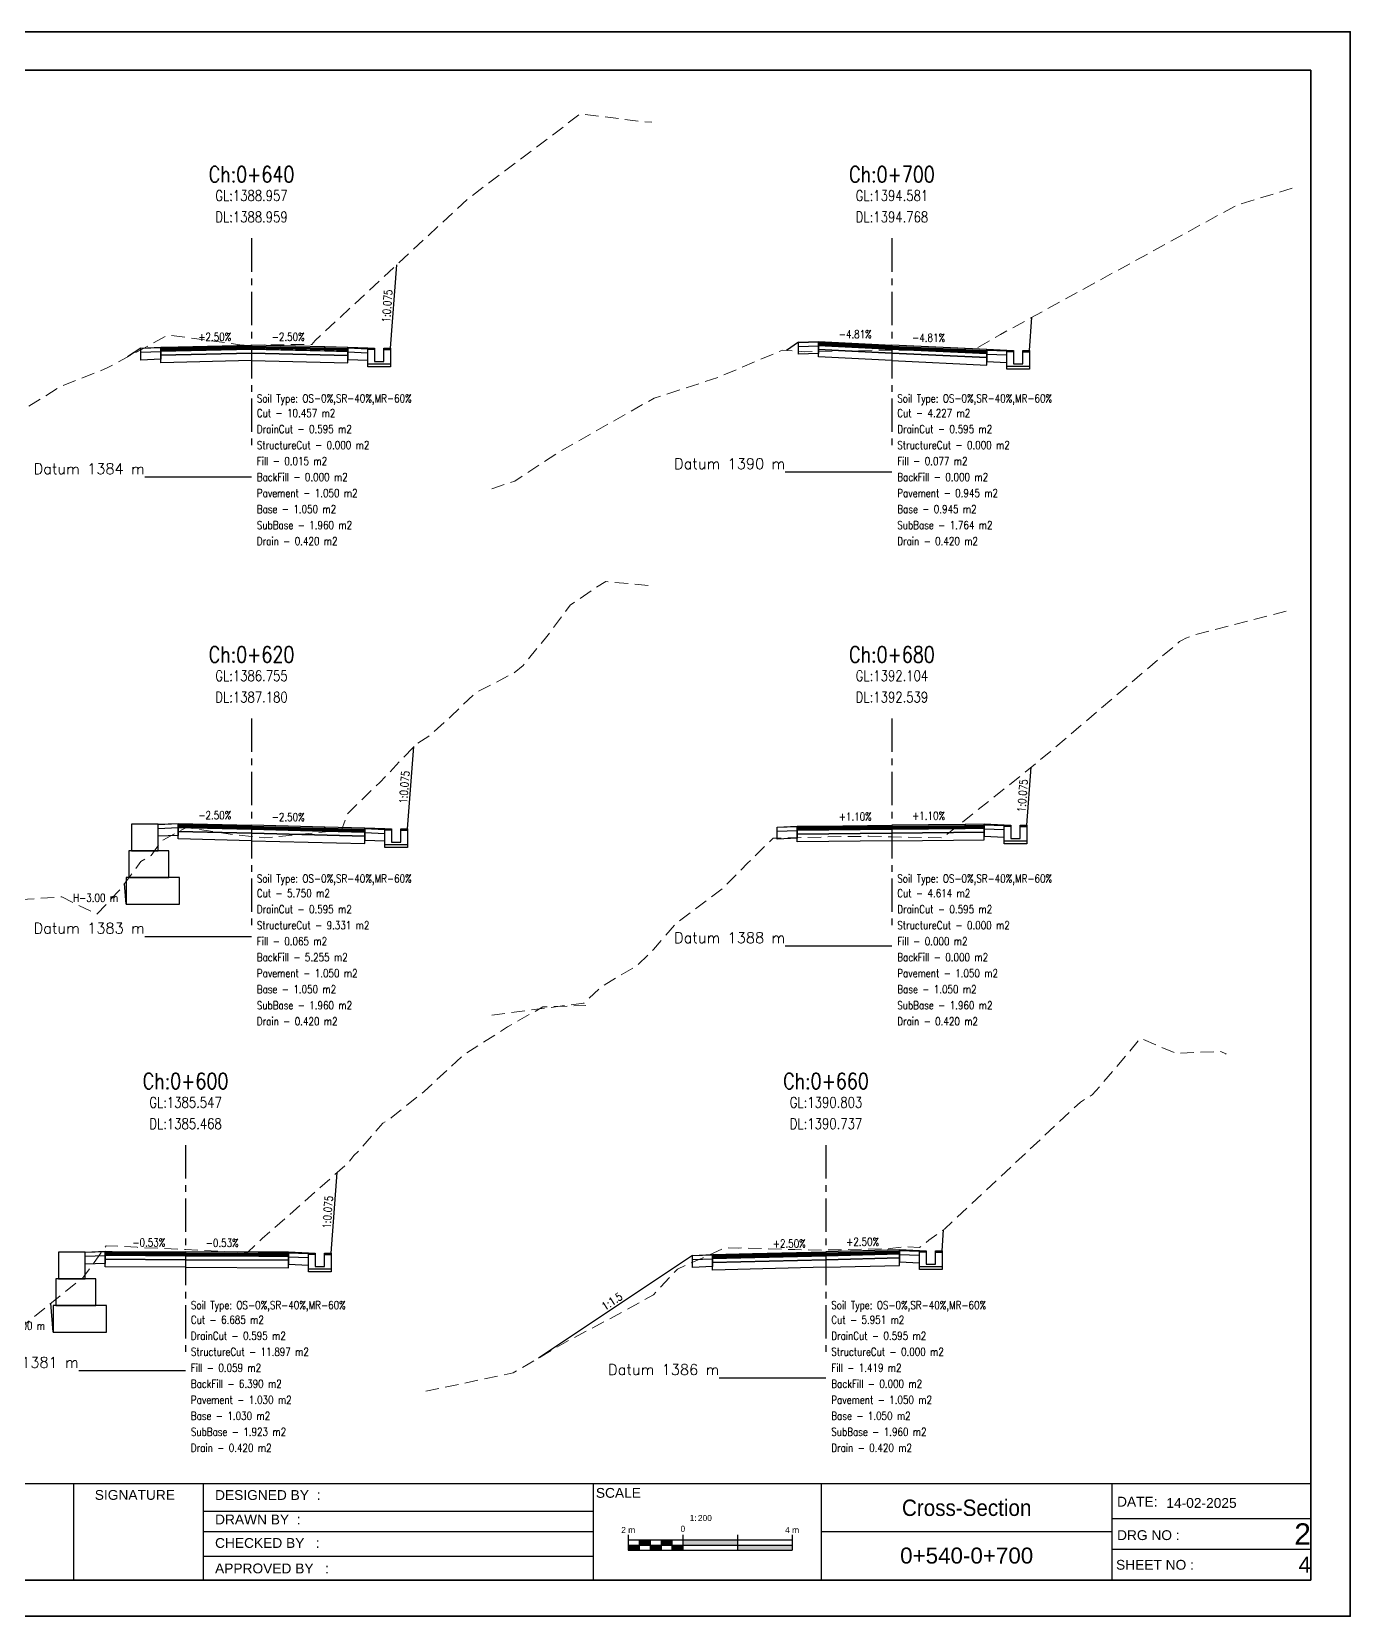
# Model space of a CAD drawing. Extents: x -19 to 1577, y -12 to 48.
# Drawn here: x 339.8 to 389.2, y -11.7 to 47.7 of the extents above; entities that cross this region are included whole.
import ezdxf
from ezdxf.enums import TextEntityAlignment as Align

# ---------------------------------------------------------------- set-up
doc = ezdxf.new("R2010")
doc.units = 0
doc.header["$MEASUREMENT"] = 0
doc.linetypes.add('Center', pattern=[2, 1.25, -0.25, 0.25, -0.25])
doc.linetypes.add('Dashed', pattern=[0.75, 0.5, -0.25])
for name, color, linetype in [('BackFill-Area', 7, 'Continuous'), ('Base', 6, 'Continuous'), ('Base-Area', 7, 'Continuous'), ('Cut-Area', 7, 'Continuous'), ('CutFillLine', 4, 'Continuous'), ('Drain', 3, 'Continuous'), ('Drain-Area', 7, 'Continuous'), ('DrainCut-Area', 7, 'Continuous'), ('ExtraWideningLayers', 7, 'Continuous'), ('Fill-Area', 7, 'Continuous'), ('Frame', 7, 'Continuous'), ('GabionRetainingWall', 140, 'Continuous'), ('Height', 7, 'Continuous'), ('L_CF_Slope', 7, 'Continuous'), ('L_Slope', 7, 'Continuous'), ('Pavement-Area', 7, 'Continuous'), ('PavementLayers', 1, 'Continuous'), ('R_CF_Slope', 7, 'Continuous'), ('R_Slope', 7, 'Continuous'), ('Shoulder', 2, 'Continuous'), ('Soil Type', 7, 'Continuous'), ('StructureCut-Area', 7, 'Continuous'), ('SubBase', 7, 'Continuous'), ('SubBase-Area', 7, 'Continuous')]:
    doc.layers.add(name, color=color, linetype=linetype)
for name, color, linetype, lineweight in [('CenterLine', 5, 'Center', 25), ('ChainageTxt', 7, 'Continuous', 25), ('DatumLabel', 1, 'Continuous', 25), ('DLTxt', 1, 'Continuous', 25), ('GL', 104, 'Dashed', 18), ('GLTxt', 3, 'Continuous', 25)]:
    doc.layers.add(name, color=color, linetype=linetype, lineweight=lineweight)
doc.styles.add('ARIAL', font='arial.ttf')
doc.styles.get("Standard").update_dxf_attribs({"font": 'simplex.shx'})

# ---------------------------------------------------------------- blocks, each defined once
blk = doc.blocks.new('SheetA3-1')
at = {"layer": 'Frame', "color": 6, "linetype": 'Continuous', "lineweight": 35}
for p, q in [((397, 0), (0, 0)), ((397, -283), (397, 0)), ((0, -283), (397, -283))]:
    blk.add_line(p, q, dxfattribs=at)
at = {"layer": 'Frame', "linetype": 'Continuous', "lineweight": 30}
for p, q in [((397, -264.94), (0, -264.94)), ((165.2, -282.86), (165.2, -264.94)), ((189.51, -282.86), (189.51, -264.94)), ((262.53, -264.94), (262.53, -282.86)), ((305.32, -282.86), (305.32, -264.94)), ((359.69, -264.94), (359.69, -282.86)), ((189.51, -270.06), (262.53, -270.06)), ((359.69, -271.47), (397, -271.47)), ((189.51, -273.9), (262.53, -273.9)), ((305.32, -273.9), (359.69, -273.9)), ((189.51, -278.48), (262.53, -278.48)), ((359.69, -277.21), (397, -277.21))]:
    blk.add_line(p, q, dxfattribs=at)
at = {"layer": 'Frame', "color": 7, "linetype": 'Continuous'}
for p, q in [((269.08, -274.49), (269.08, -277.35)), ((299.8, -275.51), (269.08, -275.51)), ((271.13, -275.51), (271.13, -277.35)), ((273.18, -275.51), (273.18, -277.35)), ((275.23, -275.51), (275.23, -277.35)), ((277.28, -275.51), (277.28, -277.35)), ((279.32, -274.49), (279.32, -277.35)), ((289.56, -274.49), (289.56, -277.35)), ((299.8, -274.49), (299.8, -277.35)), ((269.08, -276.43), (299.8, -276.43)), ((269.08, -277.35), (299.8, -277.35))]:
    blk.add_line(p, q, dxfattribs=at)
at = {"layer": 'Frame', "color": 6, "linetype": 'Continuous', "lineweight": 35}
blk.add_lwpolyline([(-15.62, -289.77), (404.38, -289.77), (404.38, 7.23), (-15.62, 7.23)], close=True, dxfattribs=at)
at = {"layer": 'Frame', "color": 7, "linetype": 'Continuous'}
for points in [[(271.13, -275.51), (271.13, -276.43), (273.18, -275.51), (273.18, -276.43)], [(275.23, -276.43), (275.23, -275.51), (277.28, -276.43), (277.28, -275.51)], [(279.32, -276.43), (279.32, -275.51), (289.56, -276.43), (289.56, -275.51)], [(269.08, -276.43), (269.08, -277.35), (271.13, -276.43), (271.13, -277.35)], [(273.18, -276.43), (273.18, -277.35), (275.23, -276.43), (275.23, -277.35)], [(277.28, -276.43), (277.28, -277.35), (279.32, -276.43), (279.32, -277.35)], [(289.56, -276.43), (289.56, -277.35), (299.8, -276.43), (299.8, -277.35)]]:
    blk.add_solid(points, dxfattribs=at)
at = {"color": 1, "style": 'ARIAL'}
for tag, height, p in [('DWGNUM', 4, (397, -274.34)), ('SHEETNUM', 3, (397, -280.11))]:
    blk.add_attdef(tag, text='', height=height, dxfattribs=at).set_placement(p, align=Align.MIDDLE_RIGHT)
at = {"style": 'ARIAL'}
blk.add_attdef('CHRANGE', text='', height=3, dxfattribs=at).set_placement((332.51, -278.38), align=Align.MIDDLE_CENTER)
at = {"layer": 'Frame', "linetype": 'Continuous', "style": 'ARIAL'}
for s, height, p in [('SIGNATURE', 1.843, (169.13, -267.94)), ('DESIGNED BY  :', 1.8429, (191.67, -267.96)), ('DRAWN BY  :', 1.8429, (191.67, -272.54)), ('CHECKED BY   :', 1.8429, (191.67, -276.95)), ('APPROVED BY   :', 1.8429, (191.67, -281.72))]:
    blk.add_text(s, height=height, dxfattribs=at).set_placement(p)
blk.add_text('SCALE ', height=1.843, dxfattribs=at).set_placement((267.6, -267.56), align=Align.CENTER)
at = {"layer": 'Frame', "color": 7, "linetype": 'Continuous', "style": 'ARIAL'}
for s, height, p in [('DATE:', 1.843, (360.68, -269.21)), ('14-02-2025', 1.843, (369.92, -269.45)), ('DRG NO : ', 1.843, (360.68, -275.48)), ('SHEET NO : ', 1.8429, (360.49, -281.04))]:
    blk.add_text(s, height=height, dxfattribs=at).set_placement(p)
for s, height, p in [('0', 1.13, (279.32, -273.93)), ('1: ', 1.126, (281.48, -271.89))]:
    blk.add_text(s, height=height, dxfattribs=at).set_placement(p, align=Align.CENTER)
at = {"layer": 'Frame', "linetype": 'Continuous', "lineweight": 30, "style": 'ARIAL', "width": 0.9}
for tag, height, p in [('DWGNAME', 3.07, (332.51, -269.42)), ('KAPAN-JAGDOLROAD', 2.46, (110.77, -273.9))]:
    blk.add_attdef(tag, text='', height=height, dxfattribs=at).set_placement(p, align=Align.MIDDLE_CENTER)
at = {"layer": 'Frame', "color": 7, "linetype": 'Continuous', "style": 'ARIAL'}
for tag, p in [('V1', (269.08, -274.49)), ('V2', (299.8, -274.49))]:
    blk.add_attdef(tag, text='', height=1.13, dxfattribs=at).set_placement(p, align=Align.BOTTOM_CENTER)
blk.add_attdef('HSCALE', (282.14, -271.91), '', height=1.13, dxfattribs=at)

msp = doc.modelspace()

# ---------------------------------------------------------------- linework, layer by layer
at = {"layer": 'Base'}
for points in [[(348, 35.85), (348, 35.7), (344.605, 35.615), (344.605, 35.615), (344.605, 35.765), (348, 35.85)], [(348, 35.85), (348, 35.7), (351.605, 35.61), (351.605, 35.61), (351.605, 35.76), (348, 35.85)], [(372, 35.85), (372, 35.7), (369.25, 35.832), (369.25, 35.832), (369.25, 35.982), (372, 35.85)], [(372, 35.85), (372, 35.7), (375.55, 35.529), (375.55, 35.529), (375.55, 35.679), (372, 35.85)], [(348, 17.85), (348, 17.7), (345.25, 17.769), (345.25, 17.769), (345.25, 17.919), (348, 17.85)], [(348, 17.85), (348, 17.7), (352.25, 17.594), (352.25, 17.594), (352.25, 17.744), (348, 17.85)], [(372, 17.85), (372, 17.7), (368.454, 17.661), (368.454, 17.661), (368.454, 17.811), (372, 17.85)], [(372, 17.85), (372, 17.7), (375.454, 17.738), (375.454, 17.738), (375.454, 17.888), (372, 17.85)], [(345.528, 1.861), (345.528, 1.711), (342.514, 1.727), (342.514, 1.727), (342.514, 1.877), (345.528, 1.861)], [(345.528, 1.861), (345.528, 1.711), (349.382, 1.691), (349.382, 1.691), (349.382, 1.841), (345.528, 1.861)], [(369.528, 1.861), (369.528, 1.711), (365.278, 1.605), (365.278, 1.605), (365.278, 1.755), (369.528, 1.861)], [(369.528, 1.861), (369.528, 1.711), (372.278, 1.78), (372.278, 1.78), (372.278, 1.93), (369.528, 1.861)]]:
    msp.add_lwpolyline(points, dxfattribs=at)
at = {"layer": 'CenterLine'}
for p, q in [((348, 40), (348, 32)), ((372, 40), (372, 32)), ((348, 22), (348, 14)), ((372, 22), (372, 14)), ((345.528, 6.011), (345.528, -1.989)), ((369.528, 6.011), (369.528, -1.989))]:
    msp.add_line(p, q, dxfattribs=at)
at = {"layer": 'CutFillLine'}
for points in [[(353.205, 35.88), (353.44, 39.004)], [(377.15, 35.799), (377.243, 37.039)], [(343.855, 35.885), (343.358, 35.553)], [(368.5, 36.102), (368.046, 35.799)], [(353.85, 17.864), (354.081, 20.946)], [(377.054, 18.008), (377.216, 20.171)], [(343.3, 15.039), (343.242, 15.817)], [(350.982, 1.961), (351.209, 4.985)], [(373.878, 2.05), (373.937, 2.838)], [(364.528, 1.875), (358.756, -1.973)], [(340.564, -1.003), (340.483, 0.08)]]:
    msp.add_lwpolyline(points, dxfattribs=at)
at = {"layer": 'DatumLabel'}
for p, q in [((348, 31.041), (344, 31.041)), ((372, 31.232), (368, 31.232)), ((348, 13.82), (344, 13.82)), ((372, 13.461), (368, 13.461)), ((345.528, -2.456), (341.528, -2.456)), ((369.528, -2.726), (365.528, -2.726))]:
    msp.add_line(p, q, dxfattribs=at)
at = {"layer": 'Drain'}
for points in [[(352.355, 35.88), (352.605, 35.88), (352.605, 35.83), (352.605, 35.38), (352.955, 35.38), (352.955, 35.83), (352.955, 35.88), (353.205, 35.88), (353.205, 35.83), (353.205, 35.38), (353.205, 35.28), (353.205, 35.18), (352.355, 35.18), (352.355, 35.28), (352.355, 35.38), (352.355, 35.83), (352.355, 35.88)], [(352.605, 35.83), (352.355, 35.83)], [(352.955, 35.83), (353.205, 35.83)], [(376.3, 35.799), (376.55, 35.799), (376.55, 35.749), (376.55, 35.299), (376.9, 35.299), (376.9, 35.749), (376.9, 35.799), (377.15, 35.799), (377.15, 35.749), (377.15, 35.299), (377.15, 35.199), (377.15, 35.099), (376.3, 35.099), (376.3, 35.199), (376.3, 35.299), (376.3, 35.749), (376.3, 35.799)], [(376.55, 35.749), (376.3, 35.749)], [(376.9, 35.749), (377.15, 35.749)], [(353.205, 35.28), (352.355, 35.28)], [(377.15, 35.199), (376.3, 35.199)], [(353, 17.864), (353.25, 17.864), (353.25, 17.814), (353.25, 17.364), (353.6, 17.364), (353.6, 17.814), (353.6, 17.864), (353.85, 17.864), (353.85, 17.814), (353.85, 17.364), (353.85, 17.264), (353.85, 17.164), (353, 17.164), (353, 17.264), (353, 17.364), (353, 17.814), (353, 17.864)], [(376.204, 18.008), (376.454, 18.008), (376.454, 17.958), (376.454, 17.508), (376.804, 17.508), (376.804, 17.958), (376.804, 18.008), (377.054, 18.008), (377.054, 17.958), (377.054, 17.508), (377.054, 17.408), (377.054, 17.308), (376.204, 17.308), (376.204, 17.408), (376.204, 17.508), (376.204, 17.958), (376.204, 18.008)], [(376.454, 17.958), (376.204, 17.958)], [(376.804, 17.958), (377.054, 17.958)], [(353.25, 17.814), (353, 17.814)], [(353.85, 17.264), (353, 17.264)], [(353.6, 17.814), (353.85, 17.814)], [(377.054, 17.408), (376.204, 17.408)], [(350.132, 1.961), (350.382, 1.961), (350.382, 1.911), (350.382, 1.461), (350.732, 1.461), (350.732, 1.911), (350.732, 1.961), (350.982, 1.961), (350.982, 1.911), (350.982, 1.461), (350.982, 1.361), (350.982, 1.261), (350.132, 1.261), (350.132, 1.361), (350.132, 1.461), (350.132, 1.911), (350.132, 1.961)], [(350.382, 1.911), (350.132, 1.911)], [(350.732, 1.911), (350.982, 1.911)], [(373.028, 2.05), (373.278, 2.05), (373.278, 2), (373.278, 1.55), (373.628, 1.55), (373.628, 2), (373.628, 2.05), (373.878, 2.05), (373.878, 2), (373.878, 1.55), (373.878, 1.45), (373.878, 1.35), (373.028, 1.35), (373.028, 1.45), (373.028, 1.55), (373.028, 2), (373.028, 2.05)], [(373.278, 2), (373.028, 2)], [(373.628, 2), (373.878, 2)], [(350.982, 1.361), (350.132, 1.361)], [(373.878, 1.45), (373.028, 1.45)]]:
    msp.add_lwpolyline(points, dxfattribs=at)
at = {"layer": 'ExtraWideningLayers'}
for points in [[(345.25, 35.931), (345.25, 35.881), (344.605, 35.865), (344.605, 35.865), (344.605, 35.915), (345.25, 35.931)], [(345.25, 35.881), (345.25, 35.831), (344.605, 35.815), (344.605, 35.815), (344.605, 35.865), (345.25, 35.881)], [(345.25, 35.831), (345.25, 35.781), (344.605, 35.765), (344.605, 35.765), (344.605, 35.815), (345.25, 35.831)], [(350.75, 35.931), (350.75, 35.881), (351.605, 35.86), (351.605, 35.86), (351.605, 35.91), (350.75, 35.931)], [(350.75, 35.881), (350.75, 35.831), (351.605, 35.81), (351.605, 35.81), (351.605, 35.86), (350.75, 35.881)], [(350.75, 35.831), (350.75, 35.781), (351.605, 35.76), (351.605, 35.76), (351.605, 35.81), (350.75, 35.831)], [(374.75, 35.868), (374.75, 35.818), (375.55, 35.779), (375.55, 35.779), (375.55, 35.829), (374.75, 35.868)], [(374.75, 35.818), (374.75, 35.768), (375.55, 35.729), (375.55, 35.729), (375.55, 35.779), (374.75, 35.818)], [(374.75, 35.768), (374.75, 35.718), (375.55, 35.679), (375.55, 35.679), (375.55, 35.729), (374.75, 35.768)], [(350.75, 17.931), (350.75, 17.881), (352.25, 17.844), (352.25, 17.844), (352.25, 17.894), (350.75, 17.931)], [(350.75, 17.881), (350.75, 17.831), (352.25, 17.794), (352.25, 17.794), (352.25, 17.844), (350.75, 17.881)], [(350.75, 17.831), (350.75, 17.781), (352.25, 17.744), (352.25, 17.744), (352.25, 17.794), (350.75, 17.831)], [(369.25, 17.97), (369.25, 17.92), (368.454, 17.911), (368.454, 17.911), (368.454, 17.961), (369.25, 17.97)], [(369.25, 17.92), (369.25, 17.87), (368.454, 17.861), (368.454, 17.861), (368.454, 17.911), (369.25, 17.92)], [(369.25, 17.87), (369.25, 17.82), (368.454, 17.811), (368.454, 17.811), (368.454, 17.861), (369.25, 17.87)], [(374.75, 18.03), (374.75, 17.98), (375.454, 17.988), (375.454, 17.988), (375.454, 18.038), (374.75, 18.03)], [(374.75, 17.98), (374.75, 17.93), (375.454, 17.938), (375.454, 17.938), (375.454, 17.988), (374.75, 17.98)], [(374.75, 17.93), (374.75, 17.88), (375.454, 17.888), (375.454, 17.888), (375.454, 17.938), (374.75, 17.93)], [(342.778, 2.026), (342.778, 1.976), (342.514, 1.977), (342.514, 1.977), (342.514, 2.027), (342.778, 2.026)], [(342.778, 1.976), (342.778, 1.926), (342.514, 1.927), (342.514, 1.927), (342.514, 1.977), (342.778, 1.976)], [(342.778, 1.926), (342.778, 1.876), (342.514, 1.877), (342.514, 1.877), (342.514, 1.927), (342.778, 1.926)], [(348.278, 1.997), (348.278, 1.947), (349.382, 1.941), (349.382, 1.941), (349.382, 1.991), (348.278, 1.997)], [(348.278, 1.947), (348.278, 1.897), (349.382, 1.891), (349.382, 1.891), (349.382, 1.941), (348.278, 1.947)], [(348.278, 1.897), (348.278, 1.847), (349.382, 1.841), (349.382, 1.841), (349.382, 1.891), (348.278, 1.897)], [(366.778, 1.942), (366.778, 1.892), (365.278, 1.855), (365.278, 1.855), (365.278, 1.905), (366.778, 1.942)], [(366.778, 1.892), (366.778, 1.842), (365.278, 1.805), (365.278, 1.805), (365.278, 1.855), (366.778, 1.892)], [(366.778, 1.842), (366.778, 1.792), (365.278, 1.755), (365.278, 1.755), (365.278, 1.805), (366.778, 1.842)]]:
    msp.add_lwpolyline(points, dxfattribs=at)
at = {"layer": 'GabionRetainingWall'}
for points in [[(344.5, 18.039), (343.5, 18.039), (343.5, 17.039), (344.5, 17.039), (344.5, 18.039)], [(344.9, 17.039), (343.4, 17.039), (343.4, 16.039), (344.9, 16.039), (344.9, 17.039)], [(345.3, 16.039), (343.3, 16.039), (343.3, 15.039), (345.3, 15.039), (345.3, 16.039)], [(341.764, 1.997), (340.764, 1.997), (340.764, 0.997), (341.764, 0.997), (341.764, 1.997)], [(342.164, 0.997), (340.664, 0.997), (340.664, -0.003), (342.164, -0.003), (342.164, 0.997)], [(342.564, -0.003), (340.564, -0.003), (340.564, -1.003), (342.564, -1.003), (342.564, -0.003)]]:
    msp.add_lwpolyline(points, dxfattribs=at)
at = {"layer": 'GL', "flags": 128}
for points in [[(333, 30.51), (334.783, 30.755), (338.63, 33.066), (340.873, 34.458), (342.596, 35.141), (344.872, 36.373), (347.649, 36), (347.684, 35.996), (347.708, 35.996), (348, 35.999), (350.259, 36.022), (350.384, 36.168), (356.101, 41.475), (360.325, 44.665), (362.74, 44.365), (363, 44.35)], [(357, 30.608), (357.87, 30.902), (359.559, 32.015), (363.087, 34.009), (364.224, 34.372), (365.494, 34.794), (367.903, 35.81), (368.741, 35.747), (371.583, 35.813), (372, 35.813), (374.421, 35.808), (375.009, 35.777), (375.826, 36.26), (376.073, 36.398), (384.928, 41.247), (387, 41.874)], [(333, 14.449), (335.045, 13.866), (337.307, 15.076), (340.886, 15.312), (342.207, 14.665), (343.086, 15.609), (343.849, 16.634), (344.235, 16.867), (344.638, 17.425), (345.557, 17.918), (347.414, 17.633), (348, 17.575), (348.473, 17.529), (349.16, 17.585), (351.371, 17.817), (351.601, 18.431), (352.804, 19.606), (353.038, 19.844), (354.168, 21.037), (354.641, 21.335), (355.465, 22.073), (356.393, 22.958), (357.817, 23.698), (358.179, 23.988), (359.066, 25.075), (359.94, 26.248), (360.869, 26.881), (361.278, 27.135), (363, 26.975)], [(357, 10.884), (360.455, 11.331), (361.151, 11.976), (362.418, 12.714), (363.058, 13.338), (363.921, 14.334), (365.682, 15.649), (366.588, 16.572), (367.546, 17.51), (370.339, 17.578), (371.128, 17.584), (372, 17.565), (373.906, 17.524), (377.523, 20.416), (382.779, 24.883), (382.873, 24.942), (383.018, 25.006), (383.307, 25.128), (387, 26.078)], [(332.519, -1.739), (336.542, -2.798), (338.331, -1.661), (341.595, 0.979), (341.637, 1.007), (341.682, 1.029), (341.711, 1.079), (342.558, 2.238), (343.712, 2.177), (345.528, 2.091), (347.241, 2.009), (347.86, 1.99), (348.402, 2.505), (351.622, 5.349), (351.721, 5.465), (351.838, 5.614), (352.001, 5.773), (352.924, 6.83), (353.246, 7.041), (354.473, 8.024), (355.946, 9.387), (357.592, 10.44), (358.923, 11.191), (360.528, 11.236)], [(354.528, -3.216), (357.802, -2.531), (358.821, -1.935), (359.617, -1.461), (361.898, -0.249), (363.06, 0.402), (363.964, 1.364), (364.918, 1.785), (365.741, 2.159), (366.232, 2.144), (366.383, 2.156), (368.359, 2.091), (369.37, 2.074), (369.528, 2.077), (371.939, 2.128), (372.551, 2.204), (373.031, 2.166), (373.388, 2.449), (373.974, 2.864), (378.69, 7.273), (379.062, 7.616), (379.502, 7.892), (379.827, 8.25), (381.317, 10.017), (382.619, 9.454), (384.322, 9.516), (384.516, 9.426), (384.528, 9.42)]]:
    msp.add_lwpolyline(points, dxfattribs=at)
at = {"layer": 'PavementLayers'}
for points in [[(348, 36), (348, 35.95), (345.25, 35.881), (345.25, 35.881), (345.25, 35.931), (348, 36)], [(348, 35.95), (348, 35.9), (345.25, 35.831), (345.25, 35.831), (345.25, 35.881), (348, 35.95)], [(348, 35.9), (348, 35.85), (345.25, 35.781), (345.25, 35.781), (345.25, 35.831), (348, 35.9)], [(348, 36), (348, 35.95), (350.75, 35.881), (350.75, 35.881), (350.75, 35.931), (348, 36)], [(348, 35.95), (348, 35.9), (350.75, 35.831), (350.75, 35.831), (350.75, 35.881), (348, 35.95)], [(348, 35.9), (348, 35.85), (350.75, 35.781), (350.75, 35.781), (350.75, 35.831), (348, 35.9)], [(372, 36), (372, 35.95), (369.25, 36.082), (369.25, 36.082), (369.25, 36.132), (372, 36)], [(372, 35.95), (372, 35.9), (369.25, 36.032), (369.25, 36.032), (369.25, 36.082), (372, 35.95)], [(372, 35.9), (372, 35.85), (369.25, 35.982), (369.25, 35.982), (369.25, 36.032), (372, 35.9)], [(372, 36), (372, 35.95), (374.75, 35.818), (374.75, 35.818), (374.75, 35.868), (372, 36)], [(372, 35.95), (372, 35.9), (374.75, 35.768), (374.75, 35.768), (374.75, 35.818), (372, 35.95)], [(372, 35.9), (372, 35.85), (374.75, 35.718), (374.75, 35.718), (374.75, 35.768), (372, 35.9)], [(348, 18), (348, 17.95), (345.25, 18.019), (345.25, 18.019), (345.25, 18.069), (348, 18)], [(348, 17.95), (348, 17.9), (345.25, 17.969), (345.25, 17.969), (345.25, 18.019), (348, 17.95)], [(348, 17.9), (348, 17.85), (345.25, 17.919), (345.25, 17.919), (345.25, 17.969), (348, 17.9)], [(348, 18), (348, 17.95), (350.75, 17.881), (350.75, 17.881), (350.75, 17.931), (348, 18)], [(348, 17.95), (348, 17.9), (350.75, 17.831), (350.75, 17.831), (350.75, 17.881), (348, 17.95)], [(348, 17.9), (348, 17.85), (350.75, 17.781), (350.75, 17.781), (350.75, 17.831), (348, 17.9)], [(372, 18), (372, 17.95), (369.25, 17.92), (369.25, 17.92), (369.25, 17.97), (372, 18)], [(372, 17.95), (372, 17.9), (369.25, 17.87), (369.25, 17.87), (369.25, 17.92), (372, 17.95)], [(372, 17.9), (372, 17.85), (369.25, 17.82), (369.25, 17.82), (369.25, 17.87), (372, 17.9)], [(372, 18), (372, 17.95), (374.75, 17.98), (374.75, 17.98), (374.75, 18.03), (372, 18)], [(372, 17.95), (372, 17.9), (374.75, 17.93), (374.75, 17.93), (374.75, 17.98), (372, 17.95)], [(372, 17.9), (372, 17.85), (374.75, 17.88), (374.75, 17.88), (374.75, 17.93), (372, 17.9)], [(345.528, 2.011), (345.528, 1.961), (342.778, 1.976), (342.778, 1.976), (342.778, 2.026), (345.528, 2.011)], [(345.528, 1.961), (345.528, 1.911), (342.778, 1.926), (342.778, 1.926), (342.778, 1.976), (345.528, 1.961)], [(345.528, 1.911), (345.528, 1.861), (342.778, 1.876), (342.778, 1.876), (342.778, 1.926), (345.528, 1.911)], [(345.528, 2.011), (345.528, 1.961), (348.278, 1.947), (348.278, 1.947), (348.278, 1.997), (345.528, 2.011)], [(345.528, 1.961), (345.528, 1.911), (348.278, 1.897), (348.278, 1.897), (348.278, 1.947), (345.528, 1.961)], [(345.528, 1.911), (345.528, 1.861), (348.278, 1.847), (348.278, 1.847), (348.278, 1.897), (345.528, 1.911)], [(369.528, 2.011), (369.528, 1.961), (366.778, 1.892), (366.778, 1.892), (366.778, 1.942), (369.528, 2.011)], [(369.528, 1.961), (369.528, 1.911), (366.778, 1.842), (366.778, 1.842), (366.778, 1.892), (369.528, 1.961)], [(369.528, 1.911), (369.528, 1.861), (366.778, 1.792), (366.778, 1.792), (366.778, 1.842), (369.528, 1.911)], [(369.528, 2.011), (369.528, 1.961), (372.278, 2.03), (372.278, 2.03), (372.278, 2.08), (369.528, 2.011)], [(369.528, 1.961), (369.528, 1.911), (372.278, 1.98), (372.278, 1.98), (372.278, 2.03), (369.528, 1.961)], [(369.528, 1.911), (369.528, 1.861), (372.278, 1.93), (372.278, 1.93), (372.278, 1.98), (369.528, 1.911)]]:
    msp.add_lwpolyline(points, dxfattribs=at)
at = {"layer": 'Shoulder'}
for p, q in [((344.605, 35.895), (343.855, 35.865)), ((344.605, 35.745), (343.855, 35.715)), ((351.605, 35.89), (352.355, 35.86)), ((351.605, 35.74), (352.355, 35.71)), ((369.25, 36.112), (368.5, 36.082)), ((369.25, 35.962), (368.5, 35.932)), ((375.55, 35.809), (376.3, 35.779)), ((375.55, 35.659), (376.3, 35.629)), ((345.25, 18.049), (344.5, 18.019)), ((345.25, 17.899), (344.5, 17.869)), ((352.25, 17.874), (353, 17.844)), ((368.454, 17.941), (367.704, 17.911)), ((375.454, 18.018), (376.204, 17.988)), ((375.454, 17.868), (376.204, 17.838)), ((352.25, 17.724), (353, 17.694)), ((368.454, 17.791), (367.704, 17.761)), ((342.514, 2.007), (341.764, 1.977)), ((342.514, 1.857), (341.764, 1.827)), ((349.382, 1.971), (350.132, 1.941)), ((349.382, 1.821), (350.132, 1.791)), ((365.278, 1.885), (364.528, 1.855)), ((372.278, 2.06), (373.028, 2.03)), ((372.278, 1.91), (373.028, 1.88)), ((365.278, 1.735), (364.528, 1.705))]:
    msp.add_line(p, q, dxfattribs=at)
for points in [[(344.605, 35.915), (344.605, 35.895), (344.605, 35.745), (344.605, 35.465), (343.855, 35.435), (343.855, 35.715), (343.855, 35.865), (343.855, 35.885), (344.605, 35.915)], [(351.605, 35.91), (351.605, 35.89), (351.605, 35.74), (351.605, 35.46), (352.355, 35.43), (352.355, 35.71), (352.355, 35.86), (352.355, 35.88), (351.605, 35.91)], [(369.25, 36.132), (369.25, 36.112), (369.25, 35.962), (369.25, 35.682), (368.5, 35.652), (368.5, 35.932), (368.5, 36.082), (368.5, 36.102), (369.25, 36.132)], [(375.55, 35.829), (375.55, 35.809), (375.55, 35.659), (375.55, 35.379), (376.3, 35.349), (376.3, 35.629), (376.3, 35.779), (376.3, 35.799), (375.55, 35.829)], [(345.25, 18.069), (345.25, 18.049), (345.25, 17.899), (345.25, 17.619), (344.5, 17.589), (344.5, 17.869), (344.5, 18.019), (344.5, 18.039), (345.25, 18.069)], [(352.25, 17.894), (352.25, 17.874), (352.25, 17.724), (352.25, 17.444), (353, 17.414), (353, 17.694), (353, 17.844), (353, 17.864), (352.25, 17.894)], [(368.454, 17.961), (368.454, 17.941), (368.454, 17.791), (368.454, 17.511), (367.704, 17.481), (367.704, 17.761), (367.704, 17.911), (367.704, 17.931), (368.454, 17.961)], [(375.454, 18.038), (375.454, 18.018), (375.454, 17.868), (375.454, 17.588), (376.204, 17.558), (376.204, 17.838), (376.204, 17.988), (376.204, 18.008), (375.454, 18.038)], [(342.514, 2.027), (342.514, 2.007), (342.514, 1.857), (342.514, 1.577), (341.764, 1.547), (341.764, 1.827), (341.764, 1.977), (341.764, 1.997), (342.514, 2.027)], [(349.382, 1.991), (349.382, 1.971), (349.382, 1.821), (349.382, 1.541), (350.132, 1.511), (350.132, 1.791), (350.132, 1.941), (350.132, 1.961), (349.382, 1.991)], [(365.278, 1.905), (365.278, 1.885), (365.278, 1.735), (365.278, 1.455), (364.528, 1.425), (364.528, 1.705), (364.528, 1.855), (364.528, 1.875), (365.278, 1.905)], [(372.278, 2.08), (372.278, 2.06), (372.278, 1.91), (372.278, 1.63), (373.028, 1.6), (373.028, 1.88), (373.028, 2.03), (373.028, 2.05), (372.278, 2.08)]]:
    msp.add_lwpolyline(points, dxfattribs=at)
at = {"layer": 'SubBase'}
for points in [[(348, 35.7), (348, 35.42), (344.605, 35.335), (344.605, 35.335), (344.605, 35.615), (348, 35.7)], [(348, 35.7), (348, 35.42), (351.605, 35.33), (351.605, 35.33), (351.605, 35.61), (348, 35.7)], [(372, 35.7), (372, 35.42), (369.25, 35.552), (369.25, 35.552), (369.25, 35.832), (372, 35.7)], [(372, 35.7), (372, 35.42), (375.55, 35.249), (375.55, 35.249), (375.55, 35.529), (372, 35.7)], [(348, 17.7), (348, 17.42), (345.25, 17.489), (345.25, 17.489), (345.25, 17.769), (348, 17.7)], [(348, 17.7), (348, 17.42), (352.25, 17.314), (352.25, 17.314), (352.25, 17.594), (348, 17.7)], [(372, 17.7), (372, 17.42), (368.454, 17.381), (368.454, 17.381), (368.454, 17.661), (372, 17.7)], [(372, 17.7), (372, 17.42), (375.454, 17.458), (375.454, 17.458), (375.454, 17.738), (372, 17.7)], [(345.528, 1.711), (345.528, 1.431), (342.514, 1.447), (342.514, 1.447), (342.514, 1.727), (345.528, 1.711)], [(345.528, 1.711), (345.528, 1.431), (349.382, 1.411), (349.382, 1.411), (349.382, 1.691), (345.528, 1.711)], [(369.528, 1.711), (369.528, 1.431), (365.278, 1.325), (365.278, 1.325), (365.278, 1.605), (369.528, 1.711)], [(369.528, 1.711), (369.528, 1.431), (372.278, 1.5), (372.278, 1.5), (372.278, 1.78), (369.528, 1.711)]]:
    msp.add_lwpolyline(points, dxfattribs=at)

# ---------------------------------------------------------------- block references
ref = msp.add_blockref('SheetA3-1', (308.3, 46.3), dxfattribs=dict(xscale=0.200000002980232, yscale=0.200000002980232, zscale=0.200000002980232))
ref.add_attrib('CHRANGE', '0+540-0+700', dxfattribs={"height": 0.6, "style": 'ARIAL'}).set_placement((374.801, -9.377), align=Align.MIDDLE_CENTER)
ref.add_attrib('DWGNUM', '2', dxfattribs={"color": 1, "height": 0.8, "style": 'ARIAL'}).set_placement((387.7, -8.568), align=Align.MIDDLE_RIGHT)
ref.add_attrib('SHEETNUM', '4', dxfattribs={"color": 1, "height": 0.6, "style": 'ARIAL'}).set_placement((387.7, -9.721), align=Align.MIDDLE_RIGHT)
ref.add_attrib('DWGNAME', 'Cross-Section', dxfattribs={"layer": 'Frame', "linetype": 'Continuous', "lineweight": 30, "height": 0.61431, "style": 'ARIAL', "width": 0.9}).set_placement((374.801, -7.585), align=Align.MIDDLE_CENTER)
ref.add_attrib('HSCALE', '200', (364.727, -8.083), dxfattribs={"layer": 'Frame', "color": 7, "linetype": 'Continuous', "height": 0.2252, "style": 'ARIAL'})
ref.add_attrib('V1', '2 m', dxfattribs={"layer": 'Frame', "color": 7, "linetype": 'Continuous', "height": 0.2252, "style": 'ARIAL'}).set_placement((362.117, -8.597), align=Align.BOTTOM_CENTER)
ref.add_attrib('V2', '4 m', dxfattribs={"layer": 'Frame', "color": 7, "linetype": 'Continuous', "height": 0.2252, "style": 'ARIAL'}).set_placement((368.26, -8.597), align=Align.BOTTOM_CENTER)

# ---------------------------------------------------------------- texts
at = {"layer": 'BackFill-Area', "width": 0.8}
for s, p in [('BackFill - 0.000 m2', (348.2, 31.2)), ('BackFill - 0.000 m2', (372.2, 31.2)), ('BackFill - 5.255 m2', (348.2, 13.2)), ('BackFill - 0.000 m2', (372.2, 13.2)), ('BackFill - 6.390 m2', (345.728, -2.789)), ('BackFill - 0.000 m2', (369.728, -2.789))]:
    msp.add_text(s, height=0.3, dxfattribs=at).set_placement(p, align=Align.TOP_LEFT)
at = {"layer": 'Base-Area', "width": 0.8}
for s, p in [('Base - 1.050 m2', (348.2, 30)), ('Base - 0.945 m2', (372.2, 30)), ('Base - 1.050 m2', (348.2, 12)), ('Base - 1.050 m2', (372.2, 12)), ('Base - 1.030 m2', (345.728, -3.989)), ('Base - 1.050 m2', (369.728, -3.989))]:
    msp.add_text(s, height=0.3, dxfattribs=at).set_placement(p, align=Align.TOP_LEFT)
at = {"layer": 'ChainageTxt', "width": 0.8}
for s, p in [('Ch:0+640', (348, 42.4)), ('Ch:0+700', (372, 42.4)), ('Ch:0+620', (348, 24.4)), ('Ch:0+680', (372, 24.4)), ('Ch:0+600', (345.528, 8.411)), ('Ch:0+660', (369.528, 8.411))]:
    msp.add_text(s, height=0.6, dxfattribs=at).set_placement(p, align=Align.MIDDLE_CENTER)
at = {"layer": 'Cut-Area', "width": 0.8}
for s, p in [('Cut - 10.457 m2', (348.2, 33.6)), ('Cut - 4.227 m2', (372.2, 33.6)), ('Cut - 5.750 m2', (348.2, 15.6)), ('Cut - 4.614 m2', (372.2, 15.6)), ('Cut - 6.685 m2', (345.728, -0.389)), ('Cut - 5.951 m2', (369.728, -0.389))]:
    msp.add_text(s, height=0.3, dxfattribs=at).set_placement(p, align=Align.TOP_LEFT)
at = {"layer": 'DatumLabel'}
for s, p in [('Datum 1384 m', (344, 31.041)), ('Datum 1390 m', (368, 31.232)), ('Datum 1383 m', (344, 13.82)), ('Datum 1388 m', (368, 13.461)), ('Datum 1381 m', (341.528, -2.456)), ('Datum 1386 m', (365.528, -2.726))]:
    msp.add_text(s, height=0.4, dxfattribs=at).set_placement(p, align=Align.BOTTOM_RIGHT)
at = {"layer": 'DLTxt', "width": 0.8}
for s, p in [('DL:1388.959', (348, 40.8)), ('DL:1394.768', (372, 40.8)), ('DL:1387.180', (348, 22.8)), ('DL:1392.539', (372, 22.8)), ('DL:1385.468', (345.528, 6.811)), ('DL:1390.737', (369.528, 6.811))]:
    msp.add_text(s, height=0.4, dxfattribs=at).set_placement(p, align=Align.MIDDLE_CENTER)
at = {"layer": 'Drain-Area', "width": 0.8}
for p in [(348.2, 28.8), (372.2, 28.8), (348.2, 10.8), (372.2, 10.8), (345.728, -5.189), (369.728, -5.189)]:
    msp.add_text('Drain - 0.420 m2', height=0.3, dxfattribs=at).set_placement(p, align=Align.TOP_LEFT)
at = {"layer": 'DrainCut-Area', "width": 0.8}
for p in [(348.2, 33), (372.2, 33), (348.2, 15), (372.2, 15), (345.728, -0.989), (369.728, -0.989)]:
    msp.add_text('DrainCut - 0.595 m2', height=0.3, dxfattribs=at).set_placement(p, align=Align.TOP_LEFT)
at = {"layer": 'Fill-Area', "width": 0.8}
for s, p in [('Fill - 0.015 m2', (348.2, 31.8)), ('Fill - 0.077 m2', (372.2, 31.8)), ('Fill - 0.065 m2', (348.2, 13.8)), ('Fill - 0.000 m2', (372.2, 13.8)), ('Fill - 0.059 m2', (345.728, -2.189)), ('Fill - 1.419 m2', (369.728, -2.189))]:
    msp.add_text(s, height=0.3, dxfattribs=at).set_placement(p, align=Align.TOP_LEFT)
at = {"layer": 'GLTxt', "width": 0.8}
for s, p in [('GL:1388.957', (348, 41.6)), ('GL:1394.581', (372, 41.6)), ('GL:1386.755', (348, 23.6)), ('GL:1392.104', (372, 23.6)), ('GL:1385.547', (345.528, 7.611)), ('GL:1390.803', (369.528, 7.611))]:
    msp.add_text(s, height=0.4, dxfattribs=at).set_placement(p, align=Align.MIDDLE_CENTER)
at = {"layer": 'Height', "width": 0.8}
for p in [(343, 15.039), (340.264, -1.003)]:
    msp.add_text('H-3.00 m', height=0.3, dxfattribs=at).set_placement(p, align=Align.BOTTOM_RIGHT)
at = {"layer": 'L_CF_Slope', "width": 0.8}
msp.add_text('1:1.5', height=0.3, rotation=33.69007, dxfattribs=at).set_placement((361.642, -0.049), align=Align.BOTTOM_CENTER)
at = {"layer": 'L_Slope', "width": 0.8}
for s, p in [('+2.50%', (346.625, 36.066)), ('-4.81%', (370.625, 36.166)), ('-2.50%', (346.625, 18.134)), ('+1.10%', (370.625, 18.085)), ('-0.53%', (344.153, 2.118)), ('+2.50%', (368.153, 2.077))]:
    msp.add_text(s, height=0.3, dxfattribs=at).set_placement(p, align=Align.BOTTOM_CENTER)
at = {"layer": 'Pavement-Area', "width": 0.8}
for s, p in [('Pavement - 1.050 m2', (348.2, 30.6)), ('Pavement - 0.945 m2', (372.2, 30.6)), ('Pavement - 1.050 m2', (348.2, 12.6)), ('Pavement - 1.050 m2', (372.2, 12.6)), ('Pavement - 1.030 m2', (345.728, -3.389)), ('Pavement - 1.050 m2', (369.728, -3.389))]:
    msp.add_text(s, height=0.3, dxfattribs=at).set_placement(p, align=Align.TOP_LEFT)
at = {"layer": 'R_CF_Slope', "width": 0.8}
for p in [(353.322, 37.442), (353.966, 19.405), (377.135, 19.089), (351.096, 3.473)]:
    msp.add_text('1:0.075', height=0.3, rotation=85.71085, dxfattribs=at).set_placement(p, align=Align.BOTTOM_CENTER)
at = {"layer": 'R_Slope', "width": 0.8}
for s, p in [('-2.50%', (349.375, 36.066)), ('-4.81%', (373.375, 36.034)), ('-2.50%', (349.375, 18.066)), ('+1.10%', (373.375, 18.115)), ('-0.53%', (346.903, 2.104)), ('+2.50%', (370.903, 2.145))]:
    msp.add_text(s, height=0.3, dxfattribs=at).set_placement(p, align=Align.BOTTOM_CENTER)
at = {"layer": 'Soil Type', "width": 0.8}
for p in [(348.2, 34), (372.2, 34), (348.2, 16), (372.2, 16), (345.728, 0.011), (369.728, 0.011)]:
    msp.add_text('Soil Type: OS-0%,SR-40%,MR-60%', height=0.3, dxfattribs=at).set_placement(p, align=Align.MIDDLE_LEFT)
at = {"layer": 'StructureCut-Area', "width": 0.8}
for s, p in [('StructureCut - 0.000 m2', (348.2, 32.4)), ('StructureCut - 0.000 m2', (372.2, 32.4)), ('StructureCut - 9.331 m2', (348.2, 14.4)), ('StructureCut - 0.000 m2', (372.2, 14.4)), ('StructureCut - 11.897 m2', (345.728, -1.589)), ('StructureCut - 0.000 m2', (369.728, -1.589))]:
    msp.add_text(s, height=0.3, dxfattribs=at).set_placement(p, align=Align.TOP_LEFT)
at = {"layer": 'SubBase-Area', "width": 0.8}
for s, p in [('SubBase - 1.960 m2', (348.2, 29.4)), ('SubBase - 1.764 m2', (372.2, 29.4)), ('SubBase - 1.960 m2', (348.2, 11.4)), ('SubBase - 1.960 m2', (372.2, 11.4)), ('SubBase - 1.923 m2', (345.728, -4.589)), ('SubBase - 1.960 m2', (369.728, -4.589))]:
    msp.add_text(s, height=0.3, dxfattribs=at).set_placement(p, align=Align.TOP_LEFT)

doc.saveas('drawing.dxf')
